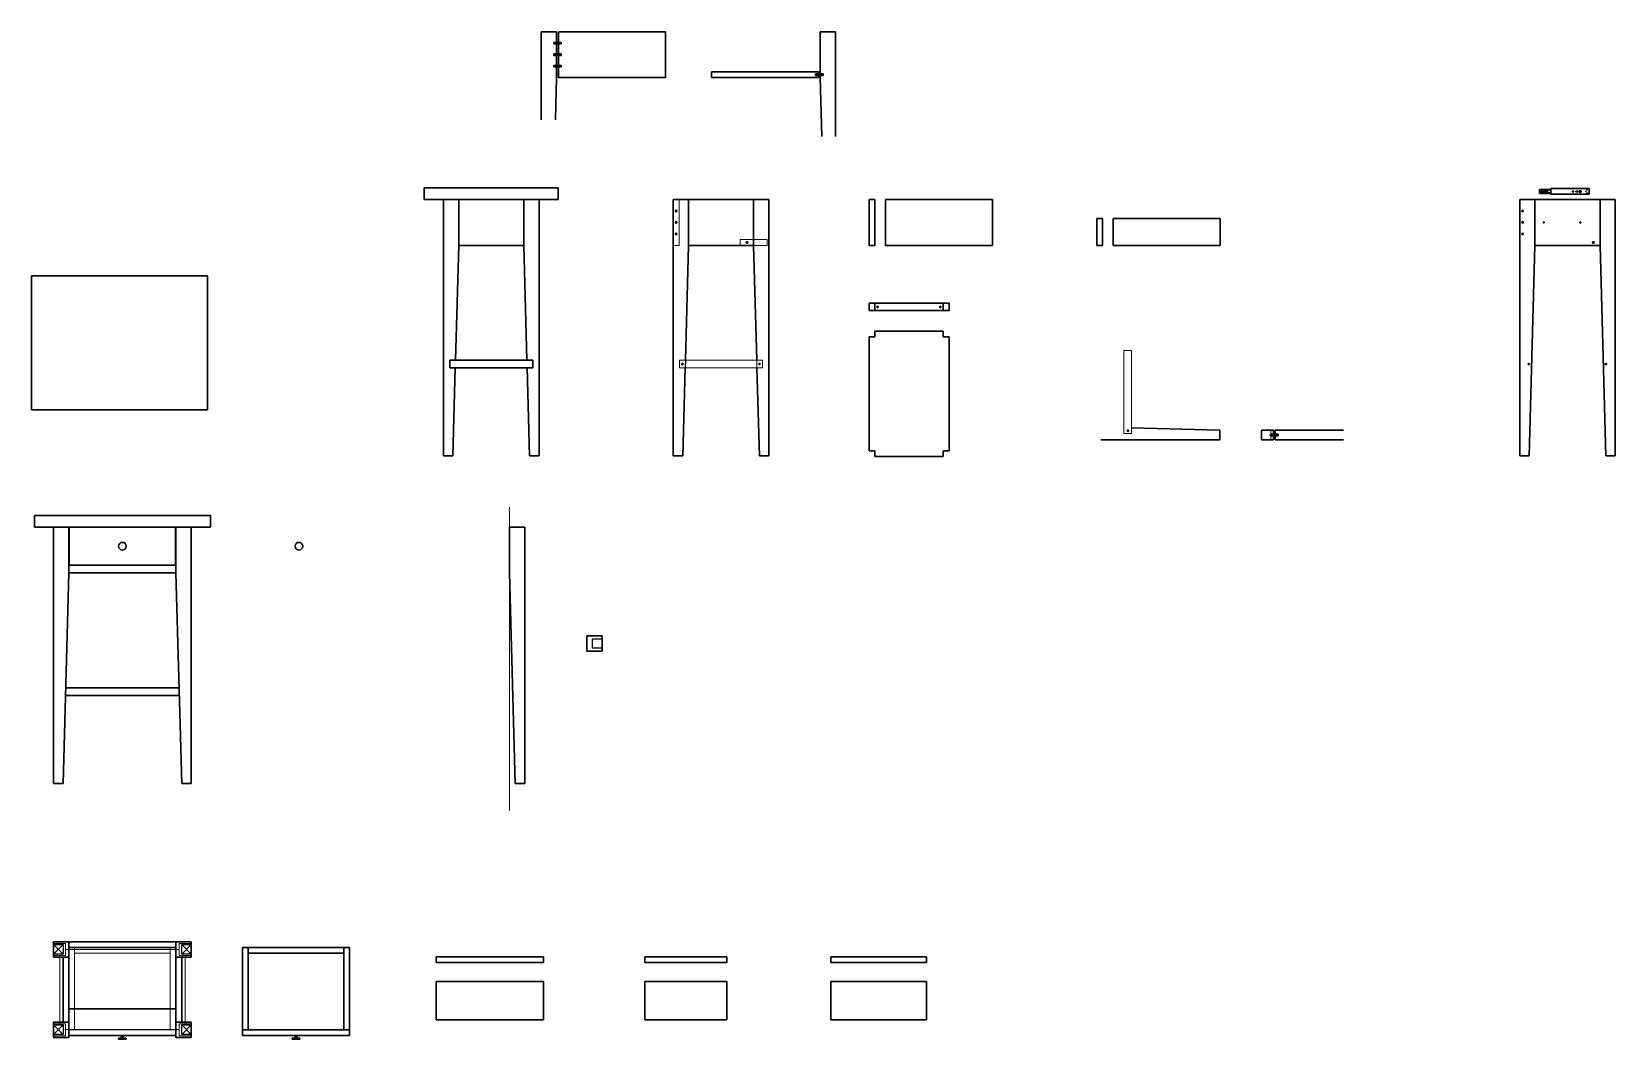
# Model space of a CAD drawing. Header units: millimetres. Extents: x 3001 to 3415, y 3599 to 3862.
import ezdxf

# ---------------------------------------------------------------- set-up
doc = ezdxf.new("R2010")
doc.units = ezdxf.units.MM
for name, color, linetype, lineweight in [('annotazioni', 6, 'Continuous', 15), ('arredi', 7, 'Continuous', 30), ('cassetto', 3, 'Continuous', 15), ('non visibile', 251, 'Continuous', 25), ('QUOTE', 253, 'Continuous', 9)]:
    doc.layers.add(name, color=color, linetype=linetype, lineweight=lineweight)

msp = doc.modelspace()

# ---------------------------------------------------------------- linework, layer by layer
at = {"layer": 'annotazioni'}
for p, q in [((3169.92, 3818.46), (3168.42, 3818.46)), ((3168.42, 3818.46), (3168.42, 3806.46)), ((3169.92, 3806.46), (3169.92, 3818.46)), ((3168.42, 3806.46), (3169.92, 3806.46)), ((3192.92, 3807.96), (3185.92, 3807.96)), ((3185.92, 3807.96), (3185.92, 3806.46)), ((3185.92, 3806.46), (3192.92, 3806.46)), ((3192.92, 3806.46), (3192.92, 3807.96)), ((3170.05, 3774.47), (3170.05, 3776.47)), ((3170.05, 3776.47), (3191.74, 3776.47)), ((3171.6, 3776.47), (3171.55, 3774.47)), ((3190.24, 3776.47), (3190.29, 3774.47)), ((3191.74, 3776.47), (3191.74, 3774.47)), ((3286.24, 3757.28), (3286.24, 3778.97)), ((3286.24, 3778.97), (3288.24, 3778.97)), ((3288.24, 3757.28), (3288.24, 3778.97)), ((3170.05, 3774.47), (3191.74, 3774.47)), ((3288.24, 3757.28), (3286.24, 3757.28)), ((3125.56, 3738.08), (3125.56, 3658.79)), ((3006.39, 3620.94), (3006.39, 3624.07)), ((3006.39, 3624.07), (3009.52, 3624.07)), ((3009.52, 3624.07), (3009.52, 3620.94)), ((3039.27, 3620.94), (3039.27, 3624.07)), ((3039.27, 3624.07), (3042.39, 3624.07)), ((3042.39, 3624.07), (3042.39, 3620.94)), ((3009.52, 3620.94), (3006.39, 3620.94)), ((3008.02, 3620.94), (3008.02, 3603.07)), ((3009.52, 3622.44), (3039.27, 3622.44)), ((3042.39, 3620.94), (3039.27, 3620.94)), ((3040.77, 3620.94), (3040.77, 3603.07)), ((3006.39, 3599.94), (3006.39, 3603.07)), ((3006.39, 3603.07), (3009.52, 3603.07)), ((3009.52, 3603.07), (3009.52, 3599.94)), ((3039.27, 3599.94), (3039.27, 3603.07)), ((3039.27, 3603.07), (3042.39, 3603.07)), ((3042.39, 3603.07), (3042.39, 3599.94)), ((3009.52, 3599.94), (3006.39, 3599.94)), ((3039.27, 3601.57), (3009.52, 3601.57)), ((3039.27, 3601.41), (3039.27, 3601.41)), ((3042.39, 3599.94), (3039.27, 3599.94))]:
    msp.add_line(p, q, dxfattribs=at)
at = {"layer": 'arredi'}
for p, q in [((3133.91, 3839.26), (3133.91, 3862.3)), ((3133.91, 3862.3), (3137.91, 3862.3)), ((3133.91, 3862.3), (3137.91, 3862.3)), ((3137.16, 3859.5), (3137.91, 3859.5)), ((3137.16, 3859.5), (3137.16, 3859.1)), ((3137.16, 3859.1), (3137.91, 3859.1)), ((3137.19, 3859.47), (3137.19, 3859.12)), ((3139.09, 3859.47), (3137.19, 3859.47)), ((3137.19, 3859.12), (3139.09, 3859.12)), ((3137.91, 3862.3), (3137.91, 3859.5)), ((3137.91, 3859.1), (3137.91, 3856.5)), ((3138.37, 3859.5), (3138.37, 3862.3)), ((3166.37, 3862.3), (3138.37, 3862.3)), ((3139.12, 3859.5), (3138.37, 3859.5)), ((3139.12, 3859.1), (3138.37, 3859.1)), ((3138.37, 3856.5), (3138.37, 3859.1)), ((3139.09, 3859.12), (3139.09, 3859.47)), ((3139.12, 3859.5), (3139.12, 3859.1)), ((3166.37, 3862.3), (3166.37, 3850.3)), ((3206.83, 3862.3), (3210.83, 3862.3)), ((3206.83, 3862.3), (3206.83, 3851.25)), ((3210.83, 3862.3), (3210.83, 3834.91)), ((3137.16, 3856.5), (3137.91, 3856.5)), ((3137.16, 3856.5), (3137.16, 3856.1)), ((3137.16, 3856.1), (3137.91, 3856.1)), ((3137.19, 3856.47), (3137.19, 3856.12)), ((3139.09, 3856.47), (3137.19, 3856.47)), ((3137.19, 3856.12), (3139.09, 3856.12)), ((3137.91, 3856.1), (3137.91, 3853.5)), ((3139.12, 3856.5), (3138.37, 3856.5)), ((3139.12, 3856.1), (3138.37, 3856.1)), ((3138.37, 3853.5), (3138.37, 3856.1)), ((3139.09, 3856.12), (3139.09, 3856.47)), ((3139.12, 3856.5), (3139.12, 3856.1)), ((3137.16, 3853.5), (3137.91, 3853.5)), ((3137.16, 3853.5), (3137.16, 3853.1)), ((3137.16, 3853.1), (3137.91, 3853.1)), ((3137.19, 3853.47), (3137.19, 3853.12)), ((3139.09, 3853.47), (3137.19, 3853.47)), ((3137.19, 3853.12), (3139.09, 3853.12)), ((3137.91, 3853.1), (3137.91, 3850.3)), ((3139.12, 3853.5), (3138.37, 3853.5)), ((3139.12, 3853.1), (3138.37, 3853.1)), ((3138.37, 3850.3), (3138.37, 3853.1)), ((3139.09, 3853.12), (3139.09, 3853.47)), ((3139.12, 3853.5), (3139.12, 3853.1)), ((3178.37, 3850.3), (3178.37, 3851.8)), ((3206.37, 3851.8), (3178.37, 3851.8)), ((3205.62, 3851.25), (3206.37, 3851.25)), ((3205.62, 3851.25), (3205.62, 3850.85)), ((3205.62, 3850.85), (3206.37, 3850.85)), ((3205.65, 3851.22), (3205.65, 3850.87)), ((3207.55, 3851.22), (3205.65, 3851.22)), ((3205.65, 3850.87), (3207.55, 3850.87)), ((3206.37, 3851.8), (3206.37, 3851.25)), ((3206.37, 3850.85), (3206.37, 3850.3)), ((3207.58, 3851.25), (3206.83, 3851.25)), ((3207.58, 3850.85), (3206.83, 3850.85)), ((3206.83, 3850.85), (3206.83, 3850.3)), ((3207.55, 3850.87), (3207.55, 3851.22)), ((3207.58, 3851.25), (3207.58, 3850.85)), ((3137.61, 3839.26), (3137.91, 3850.3)), ((3166.37, 3850.3), (3138.37, 3850.3)), ((3206.37, 3850.3), (3178.37, 3850.3)), ((3207.25, 3834.91), (3206.83, 3850.3)), ((3138.31, 3821.46), (3103.31, 3821.46)), ((3103.31, 3818.46), (3103.31, 3821.46)), ((3138.31, 3821.46), (3138.31, 3818.46)), ((3138.31, 3818.46), (3103.31, 3818.46)), ((3108.31, 3751.46), (3108.31, 3818.46)), ((3108.31, 3818.46), (3133.31, 3818.46)), ((3112.31, 3818.46), (3112.31, 3806.46)), ((3129.31, 3818.46), (3129.31, 3806.46)), ((3133.31, 3818.46), (3133.31, 3751.46)), ((3168.42, 3751.46), (3168.42, 3818.46)), ((3168.42, 3818.46), (3193.42, 3818.46)), ((3172.42, 3818.46), (3172.42, 3806.46)), ((3189.42, 3818.46), (3189.42, 3806.46)), ((3193.42, 3818.46), (3193.42, 3751.46)), ((3221.14, 3818.46), (3219.64, 3818.46)), ((3219.64, 3818.46), (3219.64, 3806.46)), ((3221.14, 3806.46), (3221.14, 3818.46)), ((3223.87, 3806.46), (3223.87, 3818.46)), ((3251.87, 3818.46), (3223.87, 3818.46)), ((3251.87, 3818.46), (3251.87, 3806.46)), ((3389.69, 3751.46), (3389.69, 3818.46)), ((3389.69, 3818.46), (3414.69, 3818.46)), ((3393.69, 3818.46), (3393.69, 3806.46)), ((3397.86, 3821.05), (3394.86, 3821.05)), ((3394.86, 3820.05), (3394.86, 3821.05)), ((3394.86, 3820.95), (3397.86, 3820.95)), ((3394.86, 3820.15), (3397.86, 3820.15)), ((3394.86, 3820.05), (3397.86, 3820.05)), ((3395.46, 3820.65), (3395.26, 3820.65)), ((3395.26, 3820.65), (3395.26, 3820.45)), ((3395.26, 3820.45), (3395.46, 3820.45)), ((3395.46, 3820.45), (3395.46, 3820.65)), ((3395.46, 3820.65), (3395.48, 3820.65)), ((3395.48, 3820.45), (3395.46, 3820.45)), ((3395.48, 3820.65), (3395.48, 3820.45)), ((3407.86, 3821.3), (3397.86, 3821.3)), ((3397.86, 3819.8), (3397.86, 3821.3)), ((3397.86, 3819.8), (3407.86, 3819.8)), ((3404.37, 3820.45), (3404.37, 3820.65)), ((3404.37, 3820.65), (3404.78, 3820.65)), ((3404.37, 3820.45), (3404.78, 3820.45)), ((3404.78, 3820.65), (3404.78, 3820.75)), ((3404.78, 3820.75), (3405.02, 3820.55)), ((3404.78, 3820.35), (3405.02, 3820.55)), ((3404.78, 3820.45), (3404.78, 3820.35)), ((3405.2, 3820.55), (3405.2, 3820.75)), ((3405.2, 3820.75), (3405.8, 3820.75)), ((3405.2, 3820.55), (3405.2, 3820.35)), ((3405.2, 3820.35), (3405.8, 3820.35)), ((3405.8, 3820.75), (3405.8, 3820.55)), ((3405.8, 3820.35), (3405.8, 3820.55)), ((3407.19, 3821.17), (3407.49, 3821.17)), ((3407.19, 3821.02), (3407.19, 3821.17)), ((3407.49, 3821.02), (3407.19, 3821.02)), ((3407.49, 3820.09), (3407.19, 3820.09)), ((3407.19, 3820.09), (3407.19, 3819.94)), ((3407.19, 3819.94), (3407.49, 3819.94)), ((3407.49, 3821.17), (3407.49, 3821.02)), ((3407.49, 3819.94), (3407.49, 3820.09)), ((3407.86, 3819.8), (3407.86, 3821.3)), ((3410.69, 3818.46), (3410.69, 3806.46)), ((3414.69, 3818.46), (3414.69, 3751.46)), ((3279.16, 3806.46), (3279.16, 3813.46)), ((3279.16, 3813.46), (3280.66, 3813.46)), ((3280.66, 3813.46), (3280.66, 3806.46)), ((3283.4, 3813.46), (3283.4, 3806.46)), ((3311.4, 3813.46), (3283.4, 3813.46)), ((3311.4, 3806.46), (3311.4, 3813.46)), ((3112.31, 3806.46), (3111.49, 3776.47)), ((3112.31, 3806.46), (3129.31, 3806.46)), ((3129.31, 3806.46), (3130.12, 3776.47)), ((3171.6, 3776.47), (3172.42, 3806.46)), ((3172.42, 3806.46), (3189.42, 3806.46)), ((3190.24, 3776.47), (3189.42, 3806.46)), ((3219.64, 3806.46), (3221.14, 3806.46)), ((3251.87, 3806.46), (3223.87, 3806.46)), ((3280.66, 3806.46), (3279.16, 3806.46)), ((3283.4, 3806.46), (3311.4, 3806.46)), ((3393.69, 3806.46), (3392.19, 3751.46)), ((3393.69, 3806.46), (3410.69, 3806.46)), ((3410.69, 3806.46), (3412.19, 3751.46)), ((3000.67, 3798.5), (3046.67, 3798.5)), ((3000.67, 3763.5), (3000.67, 3798.5)), ((3046.67, 3798.5), (3046.67, 3763.5)), ((3219.64, 3791.4), (3240.51, 3791.4)), ((3219.64, 3791.4), (3219.64, 3789.4)), ((3240.51, 3789.4), (3219.64, 3789.4)), ((3221.14, 3789.4), (3221.14, 3791.4)), ((3239.01, 3789.4), (3239.01, 3791.4)), ((3240.51, 3789.4), (3240.51, 3791.4)), ((3219.64, 3752.79), (3219.64, 3782.54)), ((3219.64, 3782.54), (3221.14, 3782.54)), ((3221.14, 3784.04), (3239.01, 3784.04)), ((3221.14, 3782.54), (3221.14, 3784.04)), ((3239.01, 3784.04), (3239.01, 3782.54)), ((3239.01, 3782.54), (3240.51, 3782.54)), ((3240.51, 3782.54), (3240.51, 3752.79)), ((3111.49, 3776.47), (3109.99, 3776.47)), ((3109.99, 3776.47), (3109.99, 3774.47)), ((3130.12, 3776.47), (3111.49, 3776.47)), ((3131.68, 3776.47), (3130.12, 3776.47)), ((3131.68, 3774.47), (3131.68, 3776.47)), ((3109.99, 3774.47), (3111.49, 3774.47)), ((3111.43, 3774.47), (3110.81, 3751.46)), ((3111.49, 3774.47), (3130.18, 3774.47)), ((3130.18, 3774.47), (3130.81, 3751.46)), ((3130.18, 3774.47), (3131.68, 3774.47)), ((3171.55, 3774.47), (3170.92, 3751.46)), ((3190.29, 3774.47), (3190.92, 3751.46)), ((3046.67, 3763.5), (3000.67, 3763.5)), ((3311.26, 3755.65), (3280.18, 3755.65)), ((3288.24, 3758.78), (3311.26, 3758.15)), ((3311.26, 3755.65), (3311.26, 3758.15)), ((3325.3, 3758.15), (3322.17, 3758.15)), ((3322.17, 3758.15), (3322.17, 3755.65)), ((3322.17, 3755.65), (3324.67, 3755.65)), ((3324.55, 3757.1), (3325.3, 3757.1)), ((3324.55, 3757.1), (3324.55, 3756.7)), ((3324.55, 3756.7), (3325.3, 3756.7)), ((3324.58, 3757.07), (3324.58, 3756.72)), ((3326.48, 3757.07), (3324.58, 3757.07)), ((3324.58, 3756.72), (3326.48, 3756.72)), ((3325.3, 3755.65), (3324.67, 3755.65)), ((3325.3, 3758.15), (3325.3, 3757.1)), ((3325.3, 3756.7), (3325.3, 3755.65)), ((3325.76, 3758.15), (3325.76, 3757.1)), ((3343.63, 3758.15), (3325.76, 3758.15)), ((3326.51, 3757.1), (3325.76, 3757.1)), ((3326.51, 3756.7), (3325.76, 3756.7)), ((3325.76, 3756.7), (3325.76, 3755.65)), ((3343.63, 3755.65), (3325.76, 3755.65)), ((3326.48, 3756.72), (3326.48, 3757.07)), ((3326.51, 3757.1), (3326.51, 3756.7)), ((3108.31, 3751.46), (3110.81, 3751.46)), ((3133.31, 3751.46), (3130.81, 3751.46)), ((3168.42, 3751.46), (3170.92, 3751.46)), ((3193.42, 3751.46), (3190.92, 3751.46)), ((3221.14, 3752.79), (3219.64, 3752.79)), ((3221.14, 3751.29), (3221.14, 3752.79)), ((3239.01, 3751.29), (3221.14, 3751.29)), ((3239.01, 3751.29), (3239.01, 3752.79)), ((3239.01, 3752.79), (3240.51, 3752.79)), ((3389.69, 3751.46), (3392.19, 3751.46)), ((3414.69, 3751.46), (3412.19, 3751.46)), ((3001.39, 3735.86), (3047.39, 3735.86)), ((3001.39, 3735.86), (3001.39, 3732.86)), ((3047.39, 3735.86), (3047.39, 3732.86)), ((3001.39, 3732.86), (3047.39, 3732.86)), ((3006.39, 3732.86), (3006.39, 3667.86)), ((3010.39, 3732.86), (3010.39, 3720.86)), ((3010.49, 3722.86), (3010.49, 3732.86)), ((3038.29, 3722.86), (3038.29, 3732.86)), ((3038.39, 3732.86), (3038.39, 3720.86)), ((3042.39, 3732.86), (3042.39, 3667.86)), ((3125.56, 3732.86), (3129.56, 3732.86)), ((3125.56, 3720.86), (3125.56, 3732.86)), ((3129.56, 3732.86), (3129.56, 3665.86)), ((3010.39, 3722.86), (3038.39, 3722.86)), ((3008.89, 3665.86), (3010.39, 3720.86)), ((3010.39, 3720.86), (3038.39, 3720.86)), ((3039.89, 3665.86), (3038.39, 3720.86)), ((3125.56, 3720.86), (3127.06, 3665.86)), ((3149.83, 3704.43), (3145.83, 3704.43)), ((3145.83, 3704.43), (3145.83, 3700.43)), ((3149.83, 3700.43), (3149.83, 3704.43)), ((3145.83, 3700.43), (3149.83, 3700.43)), ((3009.45, 3690.87), (3039.33, 3690.87)), ((3039.38, 3688.87), (3009.41, 3688.87)), ((3006.39, 3667.86), (3006.39, 3665.86)), ((3006.39, 3665.86), (3008.89, 3665.86)), ((3042.39, 3665.86), (3039.89, 3665.86)), ((3042.39, 3667.86), (3042.39, 3665.86)), ((3129.56, 3665.86), (3127.06, 3665.86)), ((3010.39, 3624.51), (3006.39, 3624.51)), ((3006.39, 3624.51), (3006.39, 3620.51)), ((3038.39, 3624.51), (3010.39, 3624.51)), ((3010.39, 3620.51), (3010.39, 3624.51)), ((3010.39, 3623.01), (3038.39, 3623.01)), ((3042.39, 3624.51), (3038.39, 3624.51)), ((3038.39, 3624.51), (3038.39, 3620.51)), ((3042.39, 3620.51), (3042.39, 3624.51)), ((3055.8, 3601.51), (3055.8, 3623.01)), ((3055.8, 3623.01), (3057.3, 3623.01)), ((3057.3, 3623.01), (3057.3, 3601.51)), ((3082.3, 3623.01), (3057.3, 3623.01)), ((3082.3, 3601.51), (3082.3, 3623.01)), ((3082.3, 3623.01), (3083.8, 3623.01)), ((3083.8, 3623.01), (3083.8, 3601.51)), ((3006.39, 3620.51), (3010.39, 3620.51)), ((3008.89, 3603.51), (3008.89, 3620.51)), ((3010.39, 3620.51), (3010.39, 3603.51)), ((3038.39, 3603.51), (3038.39, 3620.51)), ((3038.39, 3620.51), (3042.39, 3620.51)), ((3039.89, 3620.51), (3039.89, 3603.51)), ((3057.3, 3621.51), (3082.3, 3621.51)), ((3106.46, 3619.04), (3106.46, 3620.54)), ((3106.46, 3620.54), (3134.46, 3620.54)), ((3106.46, 3619.04), (3134.46, 3619.04)), ((3134.46, 3620.54), (3134.46, 3619.04)), ((3160.94, 3620.54), (3182.44, 3620.54)), ((3160.94, 3620.54), (3160.94, 3619.04)), ((3160.94, 3619.04), (3182.44, 3619.04)), ((3182.44, 3620.54), (3182.44, 3619.04)), ((3209.62, 3620.54), (3234.62, 3620.54)), ((3209.62, 3620.54), (3209.62, 3619.04)), ((3209.62, 3619.04), (3234.62, 3619.04)), ((3234.62, 3620.54), (3234.62, 3619.04)), ((3106.46, 3604.1), (3106.46, 3614.09)), ((3106.46, 3614.09), (3134.46, 3614.09)), ((3134.46, 3604.1), (3134.46, 3614.09)), ((3160.94, 3614.09), (3182.44, 3614.09)), ((3160.94, 3614.09), (3160.94, 3604.1)), ((3182.44, 3614.09), (3182.44, 3604.1)), ((3209.62, 3604.1), (3209.62, 3614.09)), ((3209.62, 3614.09), (3234.62, 3614.09)), ((3234.62, 3614.09), (3234.62, 3604.1)), ((3010.39, 3607.01), (3038.39, 3607.01)), ((3010.39, 3603.51), (3006.39, 3603.51)), ((3006.39, 3603.51), (3006.39, 3599.51)), ((3010.39, 3599.51), (3010.39, 3603.51)), ((3042.39, 3603.51), (3038.39, 3603.51)), ((3038.39, 3603.51), (3038.39, 3599.51)), ((3042.39, 3599.51), (3042.39, 3603.51)), ((3106.46, 3604.1), (3134.46, 3604.1)), ((3160.94, 3604.1), (3182.44, 3604.1)), ((3234.62, 3604.1), (3209.62, 3604.1)), ((3006.39, 3599.51), (3010.39, 3599.51)), ((3010.39, 3600.01), (3010.39, 3601.51)), ((3038.39, 3600.01), (3010.39, 3600.01)), ((3023.39, 3599.01), (3023.39, 3599.31)), ((3023.39, 3599.31), (3025.39, 3599.31)), ((3025.39, 3599.01), (3023.39, 3599.01)), ((3024.09, 3599.76), (3024.09, 3600.01)), ((3024.09, 3600.01), (3024.69, 3600.01)), ((3024.09, 3599.76), (3024.69, 3599.76)), ((3024.14, 3599.71), (3024.14, 3599.76)), ((3024.19, 3599.71), (3024.14, 3599.71)), ((3024.59, 3599.71), (3024.19, 3599.71)), ((3024.19, 3599.71), (3024.19, 3599.31)), ((3024.59, 3599.71), (3024.59, 3599.31)), ((3024.59, 3599.71), (3024.64, 3599.71)), ((3024.64, 3599.76), (3024.64, 3599.71)), ((3024.69, 3600.01), (3024.69, 3599.76)), ((3025.39, 3599.31), (3025.39, 3599.01)), ((3038.39, 3601.51), (3038.39, 3600.01)), ((3038.39, 3599.51), (3042.39, 3599.51)), ((3055.8, 3600.01), (3055.8, 3601.51)), ((3055.8, 3601.51), (3083.8, 3601.51)), ((3083.8, 3600.01), (3055.8, 3600.01)), ((3068.8, 3599.01), (3068.8, 3599.31)), ((3068.8, 3599.31), (3070.8, 3599.31)), ((3068.8, 3599.01), (3069.8, 3599.01)), ((3069.5, 3599.76), (3069.5, 3600.01)), ((3069.5, 3600.01), (3070.1, 3600.01)), ((3069.5, 3599.76), (3070.1, 3599.76)), ((3069.55, 3599.71), (3069.55, 3599.76)), ((3069.6, 3599.71), (3069.55, 3599.71)), ((3070, 3599.71), (3069.6, 3599.71)), ((3069.6, 3599.71), (3069.6, 3599.31)), ((3069.8, 3599.01), (3070.8, 3599.01)), ((3070, 3599.71), (3070, 3599.31)), ((3070, 3599.71), (3070.05, 3599.71)), ((3070.05, 3599.76), (3070.05, 3599.71)), ((3070.1, 3600.01), (3070.1, 3599.76)), ((3070.8, 3599.31), (3070.8, 3599.01)), ((3083.8, 3601.51), (3083.8, 3600.01))]:
    msp.add_line(p, q, dxfattribs=at)
for centre, radius in [((3395.98, 3820.55), 0.15), ((3396.42, 3820.55), 0.15), ((3396.85, 3820.55), 0.15), ((3403.61, 3820.55), 0.15), ((3407.02, 3820.55), 0.0528), ((3169.17, 3815.46), 0.2), ((3390.44, 3815.46), 0.2), ((3169.17, 3812.46), 0.2), ((3169.17, 3809.46), 0.2), ((3390.44, 3812.46), 0.2), ((3390.44, 3809.46), 0.2), ((3395.98, 3812.46), 0.15), ((3405.54, 3812.46), 0.15), ((3187.67, 3807.21), 0.2), ((3408.94, 3807.21), 0.2), ((3221.84, 3790.38), 0.175), ((3238.22, 3790.38), 0.175), ((3170.81, 3775.45), 0.175), ((3190.95, 3775.45), 0.175), ((3392.08, 3775.45), 0.175), ((3412.22, 3775.45), 0.175), ((3287.26, 3758.04), 0.175), ((3024.39, 3727.86), 1), ((3070.54, 3727.86), 1)]:
    msp.add_circle(centre, radius, dxfattribs=at)
at = {"layer": 'cassetto'}
for p, q in [((3010.39, 3601.51), (3010.39, 3623.01)), ((3010.39, 3623.01), (3011.89, 3623.01)), ((3011.89, 3623.01), (3011.89, 3601.51)), ((3036.89, 3623.01), (3011.89, 3623.01)), ((3036.89, 3601.51), (3036.89, 3623.01)), ((3036.89, 3623.01), (3038.39, 3623.01)), ((3038.39, 3623.01), (3038.39, 3601.51)), ((3011.89, 3621.51), (3036.89, 3621.51)), ((3010.39, 3601.51), (3038.39, 3601.51)), ((3010.39, 3601.51), (3010.39, 3600.01)), ((3038.39, 3600.01), (3010.39, 3600.01)), ((3038.39, 3601.51), (3038.39, 3600.01))]:
    msp.add_line(p, q, dxfattribs=at)
at = {"layer": 'non visibile'}
for p, q in [((3171.6, 3776.47), (3171.55, 3774.47)), ((3147.33, 3703.68), (3149.83, 3703.68)), ((3147.33, 3701.18), (3147.33, 3703.68)), ((3149.83, 3703.68), (3149.83, 3701.18)), ((3149.83, 3701.18), (3147.33, 3701.18)), ((3006.39, 3623.76), (3008.89, 3623.76)), ((3006.39, 3621.26), (3006.39, 3623.76)), ((3006.39, 3623.76), (3008.89, 3621.26)), ((3008.89, 3623.76), (3006.39, 3621.26)), ((3008.89, 3623.76), (3008.89, 3621.26)), ((3039.89, 3623.76), (3042.39, 3623.76)), ((3039.89, 3621.26), (3039.89, 3623.76)), ((3039.89, 3623.76), (3042.39, 3621.26)), ((3042.39, 3623.76), (3039.89, 3621.26)), ((3042.39, 3623.76), (3042.39, 3621.26)), ((3008.89, 3621.26), (3006.39, 3621.26)), ((3042.39, 3621.26), (3039.89, 3621.26)), ((3006.39, 3602.76), (3008.89, 3602.76)), ((3006.39, 3600.26), (3006.39, 3602.76)), ((3006.39, 3602.76), (3008.89, 3600.26)), ((3008.89, 3602.76), (3006.39, 3600.26)), ((3008.89, 3602.76), (3008.89, 3600.26)), ((3039.89, 3602.76), (3042.39, 3602.76)), ((3039.89, 3600.26), (3039.89, 3602.76)), ((3039.89, 3602.76), (3042.39, 3600.26)), ((3042.39, 3602.76), (3039.89, 3600.26)), ((3042.39, 3602.76), (3042.39, 3600.26)), ((3008.89, 3600.26), (3006.39, 3600.26)), ((3042.39, 3600.26), (3039.89, 3600.26))]:
    msp.add_line(p, q, dxfattribs=at)
at = {"layer": 'QUOTE'}
msp.add_line((3324.67, 3755.65), (3324.67, 3758.15), dxfattribs=at)

doc.saveas('drawing.dxf')
